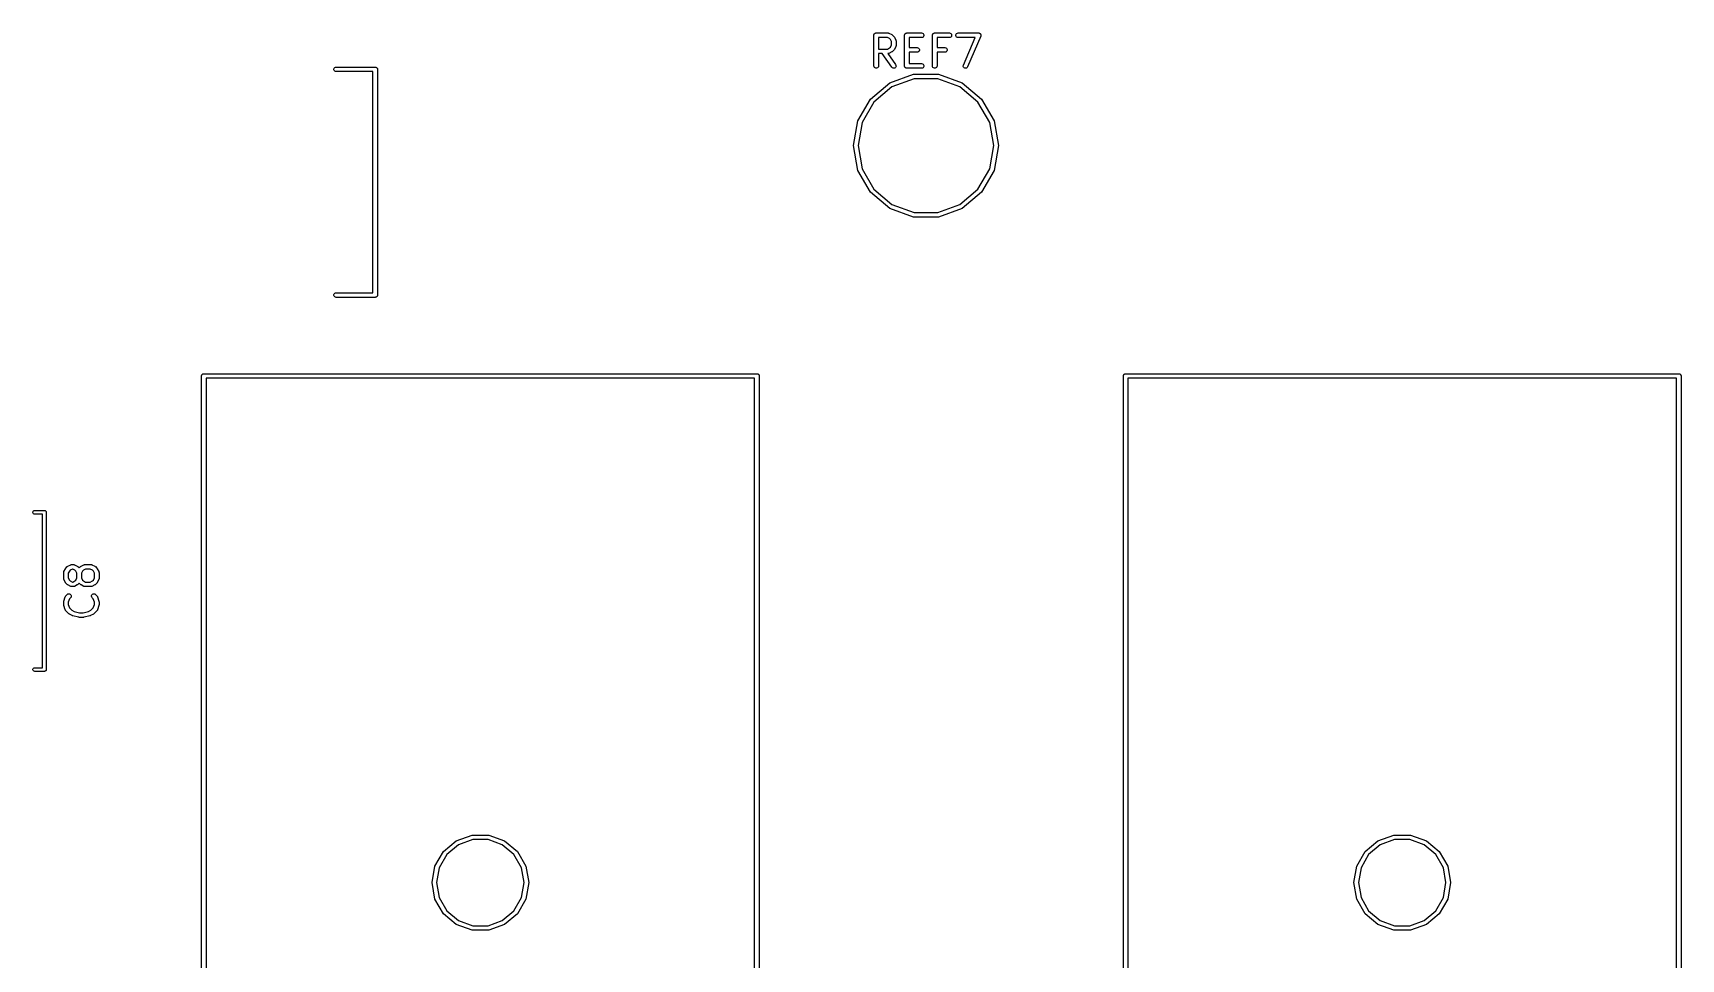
# Model space of a CAD drawing. Extents: x 86 to 333, y -237 to -29.
# Drawn here: x 150.4 to 204.1, y -101.5 to -71.3 of the extents above; entities that cross this region are included whole.
import ezdxf

# ---------------------------------------------------------------- set-up
doc = ezdxf.new("R2010")
doc.units = 0
doc.header["$MEASUREMENT"] = 0
doc.layers.add('BLACK', color=7, linetype='CONTINUOUS')

msp = doc.modelspace()

# ---------------------------------------------------------------- linework, layer by layer
at = {"layer": 'Black'}
for p, q in [((177.843, -71.3394), (177.85, -71.3372)), ((177.85, -71.3372), (177.855, -71.3339)), ((177.855, -71.3339), (177.862, -71.3328)), ((177.862, -71.3328), (177.868, -71.3305)), ((177.868, -71.3305), (177.874, -71.3305)), ((177.874, -71.3305), (177.881, -71.3294)), ((177.881, -71.3294), (178.262, -71.3294)), ((178.262, -71.3294), (178.266, -71.3301)), ((178.266, -71.3301), (178.27, -71.3299)), ((178.27, -71.3299), (178.279, -71.3324)), ((178.279, -71.3324), (178.288, -71.3339)), ((178.288, -71.3339), (178.291, -71.3361)), ((178.291, -71.3361), (178.295, -71.3373)), ((178.295, -71.3373), (178.391, -71.3849)), ((178.843, -71.3394), (178.85, -71.3372)), ((178.85, -71.3372), (178.855, -71.3339)), ((178.855, -71.3339), (178.862, -71.3328)), ((178.862, -71.3328), (178.868, -71.3305)), ((178.868, -71.3305), (178.874, -71.3305)), ((178.874, -71.3305), (178.881, -71.3294)), ((178.881, -71.3294), (179.357, -71.3294)), ((179.357, -71.3294), (179.383, -71.3339)), ((179.383, -71.3339), (179.405, -71.3469)), ((179.748, -71.3394), (179.754, -71.3372)), ((179.754, -71.3372), (179.76, -71.3339)), ((179.76, -71.3339), (179.767, -71.3328)), ((179.767, -71.3328), (179.773, -71.3305)), ((179.773, -71.3305), (179.779, -71.3305)), ((179.779, -71.3305), (179.786, -71.3294)), ((179.786, -71.3294), (180.262, -71.3294)), ((180.262, -71.3294), (180.288, -71.3339)), ((180.288, -71.3339), (180.31, -71.3469)), ((180.499, -71.3469), (180.522, -71.3339)), ((180.522, -71.3339), (180.548, -71.3294)), ((180.548, -71.3294), (181.214, -71.3294)), ((181.214, -71.3294), (181.223, -71.3309)), ((181.223, -71.3309), (181.231, -71.3314)), ((181.231, -71.3314), (181.236, -71.3331)), ((181.236, -71.3331), (181.24, -71.3339)), ((181.24, -71.3339), (181.247, -71.3382)), ((181.247, -71.3382), (181.255, -71.3416)), ((177.806, -71.4044), (177.807, -71.3979)), ((177.806, -72.4044), (177.806, -71.4044)), ((177.807, -71.3914), (177.809, -71.3852)), ((177.807, -71.3979), (177.807, -71.3914)), ((177.809, -71.3852), (177.81, -71.3787)), ((177.81, -71.3787), (177.814, -71.373)), ((177.814, -71.373), (177.816, -71.3669)), ((177.816, -71.3669), (177.82, -71.3619)), ((177.82, -71.3619), (177.823, -71.3562)), ((177.823, -71.3562), (177.829, -71.352)), ((177.829, -71.352), (177.833, -71.3469)), ((177.833, -71.3469), (177.838, -71.3436)), ((177.838, -71.3436), (177.843, -71.3394)), ((177.956, -71.4794), (177.956, -71.8532)), ((178.244, -71.4794), (177.956, -71.4794)), ((177.956, -71.8532), (178.244, -71.8532)), ((178.313, -71.5136), (178.244, -71.4794)), ((178.244, -71.8532), (178.313, -71.8189)), ((178.343, -71.544), (178.313, -71.5136)), ((178.313, -71.8189), (178.343, -71.7885)), ((178.377, -71.6126), (178.343, -71.544)), ((178.343, -71.7885), (178.377, -71.72)), ((178.377, -71.72), (178.377, -71.6126)), ((178.391, -71.3849), (178.4, -71.3921)), ((178.4, -71.3921), (178.41, -71.399)), ((178.41, -71.399), (178.458, -71.4466)), ((178.458, -71.4466), (178.465, -71.4564)), ((178.465, -71.4564), (178.472, -71.4661)), ((178.472, -71.8665), (178.465, -71.8762)), ((178.472, -71.4661), (178.519, -71.5613)), ((178.519, -71.7713), (178.472, -71.8665)), ((178.519, -71.5613), (178.521, -71.5655)), ((178.521, -71.7671), (178.519, -71.7713)), ((178.521, -71.5655), (178.523, -71.5692)), ((178.523, -71.7634), (178.521, -71.7671)), ((178.523, -71.5692), (178.524, -71.5779)), ((178.524, -71.7547), (178.523, -71.7634)), ((178.524, -71.5779), (178.527, -71.5863)), ((178.527, -71.7463), (178.524, -71.7547)), ((178.527, -71.5863), (178.527, -71.5906)), ((178.527, -71.5906), (178.527, -71.5949)), ((178.527, -71.5949), (178.527, -71.7377)), ((178.527, -71.7377), (178.527, -71.742)), ((178.527, -71.742), (178.527, -71.7463)), ((178.806, -71.4044), (178.807, -71.3979)), ((178.806, -72.4044), (178.806, -71.4044)), ((178.807, -71.3914), (178.809, -71.3852)), ((178.807, -71.3979), (178.807, -71.3914)), ((178.809, -71.3852), (178.81, -71.3787)), ((178.81, -71.3787), (178.814, -71.373)), ((178.814, -71.373), (178.816, -71.3669)), ((178.816, -71.3669), (178.82, -71.3619)), ((178.82, -71.3619), (178.823, -71.3562)), ((178.823, -71.3562), (178.829, -71.352)), ((178.829, -71.352), (178.833, -71.3469)), ((178.833, -71.3469), (178.838, -71.3436)), ((178.838, -71.3436), (178.843, -71.3394)), ((179.357, -71.4794), (178.956, -71.4794)), ((178.956, -71.4794), (178.956, -71.8056)), ((178.956, -71.8056), (179.214, -71.8056)), ((179.214, -71.8056), (179.24, -71.8101)), ((179.24, -71.8101), (179.262, -71.8231)), ((179.262, -71.8231), (179.279, -71.8431)), ((179.279, -71.8431), (179.288, -71.8675)), ((179.288, -71.8675), (179.288, -71.8936)), ((179.383, -71.4749), (179.357, -71.4794)), ((179.405, -71.4618), (179.383, -71.4749)), ((179.405, -71.3469), (179.422, -71.3669)), ((179.422, -71.4419), (179.405, -71.4618)), ((179.422, -71.3669), (179.431, -71.3914)), ((179.431, -71.4174), (179.422, -71.4419)), ((179.431, -71.3914), (179.431, -71.4174)), ((179.711, -71.4044), (179.712, -71.3979)), ((179.711, -72.4044), (179.711, -71.4044)), ((179.712, -71.3914), (179.714, -71.3852)), ((179.712, -71.3979), (179.712, -71.3914)), ((179.714, -71.3852), (179.715, -71.3787)), ((179.715, -71.3787), (179.719, -71.373)), ((179.719, -71.373), (179.721, -71.3669)), ((179.721, -71.3669), (179.725, -71.3619)), ((179.725, -71.3619), (179.728, -71.3562)), ((179.728, -71.3562), (179.733, -71.352)), ((179.733, -71.352), (179.738, -71.3469)), ((179.738, -71.3469), (179.743, -71.3436)), ((179.743, -71.3436), (179.748, -71.3394)), ((180.262, -71.4794), (179.861, -71.4794)), ((179.861, -71.4794), (179.861, -71.8056)), ((179.861, -71.8056), (180.119, -71.8056)), ((180.119, -71.8056), (180.145, -71.8101)), ((180.145, -71.8101), (180.167, -71.8231)), ((180.167, -71.8231), (180.184, -71.8431)), ((180.184, -71.8431), (180.193, -71.8675)), ((180.193, -71.8675), (180.193, -71.8936)), ((180.288, -71.4749), (180.262, -71.4794)), ((180.31, -71.4618), (180.288, -71.4749)), ((180.31, -71.3469), (180.327, -71.3669)), ((180.327, -71.4419), (180.31, -71.4618)), ((180.327, -71.3669), (180.336, -71.3914)), ((180.336, -71.4174), (180.327, -71.4419)), ((180.336, -71.3914), (180.336, -71.4174)), ((180.474, -71.3914), (180.483, -71.3669)), ((180.474, -71.4174), (180.474, -71.3914)), ((180.483, -71.4419), (180.474, -71.4174)), ((180.483, -71.3669), (180.499, -71.3469)), ((180.499, -71.4618), (180.483, -71.4419)), ((180.522, -71.4749), (180.499, -71.4618)), ((180.548, -71.4794), (180.522, -71.4749)), ((181.101, -71.4794), (180.548, -71.4794)), ((180.717, -72.3748), (181.101, -71.4794)), ((181.283, -71.4339), (180.855, -72.4339)), ((181.255, -71.3416), (181.259, -71.3447)), ((181.259, -71.3447), (181.262, -71.3469)), ((181.262, -71.3469), (181.268, -71.3535)), ((181.268, -71.3535), (181.274, -71.3595)), ((181.274, -71.3595), (181.276, -71.3635)), ((181.276, -71.3635), (181.279, -71.3669)), ((181.279, -71.3669), (181.282, -71.375)), ((181.282, -71.375), (181.286, -71.3827)), ((181.285, -71.4255), (181.283, -71.4339)), ((181.288, -71.4174), (181.285, -71.4255)), ((181.286, -71.3827), (181.287, -71.3871)), ((181.287, -71.3871), (181.288, -71.3914)), ((181.288, -71.3914), (181.288, -71.4)), ((181.288, -71.4), (181.289, -71.4086)), ((181.289, -71.4086), (181.288, -71.4129)), ((181.288, -71.4129), (181.288, -71.4174)), ((177.81, -72.43), (177.806, -72.4044)), ((177.956, -72.4044), (177.951, -72.43)), ((178.08, -72.0032), (177.956, -72.0032)), ((177.956, -72.0032), (177.956, -72.4044)), ((178.391, -72.4474), (178.08, -72.0032)), ((178.266, -72.0024), (178.263, -72.003)), ((178.263, -72.003), (178.514, -72.3614)), ((178.27, -72.0027), (178.266, -72.0024)), ((178.279, -72.0002), (178.27, -72.0027)), ((178.288, -71.9987), (178.279, -72.0002)), ((178.291, -71.9965), (178.288, -71.9987)), ((178.295, -71.9953), (178.291, -71.9965)), ((178.391, -71.9477), (178.295, -71.9953)), ((178.4, -71.9405), (178.391, -71.9477)), ((178.41, -71.9336), (178.4, -71.9405)), ((178.458, -71.886), (178.41, -71.9336)), ((178.465, -71.8762), (178.458, -71.886)), ((178.514, -72.3614), (178.525, -72.385)), ((178.527, -72.4109), (178.52, -72.4361)), ((178.525, -72.385), (178.527, -72.4109)), ((178.807, -72.4108), (178.806, -72.4044)), ((178.807, -72.4174), (178.807, -72.4108)), ((179.214, -71.9556), (178.956, -71.9556)), ((178.956, -71.9556), (178.956, -72.3294)), ((178.956, -72.3294), (179.357, -72.3294)), ((179.24, -71.951), (179.214, -71.9556)), ((179.262, -71.938), (179.24, -71.951)), ((179.279, -71.9181), (179.262, -71.938)), ((179.288, -71.8936), (179.279, -71.9181)), ((179.357, -72.3294), (179.383, -72.3339)), ((179.383, -72.3339), (179.405, -72.3469)), ((179.405, -72.3469), (179.422, -72.3669)), ((179.422, -72.3669), (179.431, -72.3914)), ((179.431, -72.3914), (179.431, -72.4174)), ((179.715, -72.43), (179.711, -72.4044)), ((179.861, -72.4044), (179.856, -72.43)), ((180.119, -71.9556), (179.861, -71.9556)), ((179.861, -71.9556), (179.861, -72.4044)), ((180.145, -71.951), (180.119, -71.9556)), ((180.167, -71.938), (180.145, -71.951)), ((180.184, -71.9181), (180.167, -71.938)), ((180.193, -71.8936), (180.184, -71.9181)), ((180.711, -72.4002), (180.717, -72.3748)), ((180.714, -72.4261), (180.711, -72.4002)), ((160.231, -72.502), (160.24, -72.4775)), ((160.231, -72.528), (160.231, -72.502)), ((160.24, -72.5525), (160.231, -72.528)), ((160.24, -72.4775), (160.257, -72.4575)), ((160.257, -72.5725), (160.24, -72.5525)), ((160.257, -72.4575), (160.279, -72.4445)), ((160.279, -72.5855), (160.257, -72.5725)), ((160.279, -72.4445), (160.305, -72.44)), ((160.305, -72.59), (160.279, -72.5855)), ((160.305, -72.44), (161.575, -72.44)), ((161.5, -72.59), (160.305, -72.59)), ((161.5, -79.79), (161.5, -72.59)), ((161.575, -72.44), (161.581, -72.4411)), ((161.581, -72.4411), (161.588, -72.4411)), ((161.588, -72.4411), (161.594, -72.4434)), ((161.594, -72.4434), (161.601, -72.4445)), ((161.601, -72.4445), (161.606, -72.4478)), ((161.606, -72.4478), (161.612, -72.45)), ((161.612, -72.45), (161.618, -72.4543)), ((161.618, -72.4543), (161.623, -72.4575)), ((161.623, -72.4575), (161.627, -72.4626)), ((161.627, -72.4626), (161.632, -72.4668)), ((161.632, -72.4668), (161.636, -72.4725)), ((161.636, -72.4725), (161.64, -72.4775)), ((161.64, -72.4775), (161.642, -72.4837)), ((161.642, -72.4837), (161.645, -72.4893)), ((161.645, -72.4893), (161.647, -72.4958)), ((161.647, -72.4958), (161.649, -72.502)), ((161.649, -72.502), (161.649, -72.5085)), ((161.649, -72.5085), (161.65, -72.515)), ((161.65, -72.515), (161.65, -79.865)), ((177.823, -72.4526), (177.81, -72.43)), ((177.843, -72.4693), (177.823, -72.4526)), ((177.868, -72.4782), (177.843, -72.4693)), ((177.894, -72.4782), (177.868, -72.4782)), ((177.918, -72.4693), (177.894, -72.4782)), ((177.938, -72.4526), (177.918, -72.4693)), ((177.951, -72.43), (177.938, -72.4526)), ((178.32, -72.9553), (179.09, -72.6749)), ((178.409, -72.4658), (178.391, -72.4474)), ((179.116, -72.8226), (178.394, -73.0852)), ((178.433, -72.4768), (178.409, -72.4658)), ((178.459, -72.4791), (178.433, -72.4768)), ((178.484, -72.4724), (178.459, -72.4791)), ((178.505, -72.4574), (178.484, -72.4724)), ((178.52, -72.4361), (178.505, -72.4574)), ((178.809, -72.4236), (178.807, -72.4174)), ((178.81, -72.43), (178.809, -72.4236)), ((178.814, -72.4357), (178.81, -72.43)), ((178.816, -72.4419), (178.814, -72.4357)), ((178.82, -72.4469), (178.816, -72.4419)), ((178.823, -72.4526), (178.82, -72.4469)), ((178.829, -72.4568), (178.823, -72.4526)), ((178.833, -72.4618), (178.829, -72.4568)), ((178.838, -72.4651), (178.833, -72.4618)), ((178.843, -72.4693), (178.838, -72.4651)), ((178.85, -72.4716), (178.843, -72.4693)), ((178.855, -72.4749), (178.85, -72.4716)), ((178.862, -72.476), (178.855, -72.4749)), ((178.868, -72.4782), (178.862, -72.476)), ((178.874, -72.4782), (178.868, -72.4782)), ((178.881, -72.4794), (178.874, -72.4782)), ((179.357, -72.4794), (178.881, -72.4794)), ((179.09, -72.6749), (179.91, -72.6749)), ((179.884, -72.8226), (179.116, -72.8226)), ((179.383, -72.4749), (179.357, -72.4794)), ((179.405, -72.4618), (179.383, -72.4749)), ((179.422, -72.4419), (179.405, -72.4618)), ((179.431, -72.4174), (179.422, -72.4419)), ((179.728, -72.4526), (179.715, -72.43)), ((179.748, -72.4693), (179.728, -72.4526)), ((179.773, -72.4782), (179.748, -72.4693)), ((179.799, -72.4782), (179.773, -72.4782)), ((179.823, -72.4693), (179.799, -72.4782)), ((179.843, -72.4526), (179.823, -72.4693)), ((179.856, -72.43), (179.843, -72.4526)), ((180.605, -73.0852), (179.884, -72.8226)), ((179.91, -72.6749), (180.68, -72.9553)), ((180.726, -72.4493), (180.714, -72.4261)), ((180.745, -72.4671), (180.726, -72.4493)), ((180.769, -72.4774), (180.745, -72.4671)), ((180.795, -72.4789), (180.769, -72.4774)), ((180.82, -72.4713), (180.795, -72.4789)), ((180.84, -72.4557), (180.82, -72.4713)), ((180.855, -72.4339), (180.84, -72.4557)), ((177.281, -74.1925), (177.691, -73.4824)), ((177.691, -73.4824), (178.32, -72.9553)), ((178.394, -73.0852), (177.806, -73.5788)), ((181.194, -73.5788), (180.605, -73.0852)), ((180.68, -72.9553), (181.309, -73.4824)), ((181.309, -73.4824), (181.719, -74.1925)), ((177.806, -73.5788), (177.422, -74.2438)), ((181.578, -74.2438), (181.194, -73.5788)), ((177.139, -75), (177.281, -74.1925)), ((177.422, -74.2438), (177.289, -75)), ((181.711, -75), (181.578, -74.2438)), ((181.719, -74.1925), (181.861, -75)), ((177.281, -75.8075), (177.139, -75)), ((177.289, -75), (177.422, -75.7562)), ((181.578, -75.7562), (181.711, -75)), ((181.861, -75), (181.719, -75.8075)), ((177.691, -76.5176), (177.281, -75.8075)), ((177.422, -75.7562), (177.806, -76.4212)), ((181.194, -76.4212), (181.578, -75.7562)), ((181.719, -75.8075), (181.309, -76.5176)), ((178.32, -77.0447), (177.691, -76.5176)), ((177.806, -76.4212), (178.394, -76.9148)), ((180.605, -76.9148), (181.194, -76.4212)), ((181.309, -76.5176), (180.68, -77.0447)), ((179.09, -77.3251), (178.32, -77.0447)), ((178.394, -76.9148), (179.116, -77.1774)), ((179.116, -77.1774), (179.884, -77.1774)), ((179.884, -77.1774), (180.605, -76.9148)), ((180.68, -77.0447), (179.91, -77.3251)), ((179.91, -77.3251), (179.09, -77.3251)), ((160.231, -79.852), (160.24, -79.8275)), ((160.231, -79.878), (160.231, -79.852)), ((160.24, -79.9025), (160.231, -79.878)), ((160.24, -79.8275), (160.257, -79.8075)), ((160.257, -79.9225), (160.24, -79.9025)), ((160.257, -79.8075), (160.279, -79.7945)), ((160.279, -79.7945), (160.305, -79.79)), ((160.305, -79.79), (161.5, -79.79)), ((161.627, -79.9174), (161.623, -79.9225)), ((161.632, -79.9132), (161.627, -79.9174)), ((161.636, -79.9075), (161.632, -79.9132)), ((161.64, -79.9025), (161.636, -79.9075)), ((161.642, -79.8963), (161.64, -79.9025)), ((161.645, -79.8907), (161.642, -79.8963)), ((161.647, -79.8842), (161.645, -79.8907)), ((161.649, -79.878), (161.647, -79.8842)), ((161.65, -79.865), (161.649, -79.8715)), ((161.649, -79.8715), (161.649, -79.878)), ((160.279, -79.9355), (160.257, -79.9225)), ((160.305, -79.94), (160.279, -79.9355)), ((161.575, -79.94), (160.305, -79.94)), ((161.581, -79.9389), (161.575, -79.94)), ((161.588, -79.9389), (161.581, -79.9389)), ((161.594, -79.9366), (161.588, -79.9389)), ((161.601, -79.9355), (161.594, -79.9366)), ((161.606, -79.9322), (161.601, -79.9355)), ((161.612, -79.93), (161.606, -79.9322)), ((161.618, -79.9257), (161.612, -79.93)), ((161.623, -79.9225), (161.618, -79.9257)), ((155.925, -82.5), (155.926, -82.4935)), ((155.925, -114.466), (155.925, -82.5)), ((155.926, -82.487), (155.928, -82.4808)), ((155.926, -82.4935), (155.926, -82.487)), ((155.928, -82.4808), (155.93, -82.4743)), ((155.93, -82.4743), (155.933, -82.4687)), ((155.933, -82.4687), (155.935, -82.4625)), ((155.935, -82.4625), (155.939, -82.4575)), ((155.939, -82.4575), (155.943, -82.4518)), ((155.943, -82.4518), (155.948, -82.4476)), ((155.948, -82.4476), (155.952, -82.4425)), ((155.952, -82.4425), (155.957, -82.4393)), ((155.957, -82.4393), (155.963, -82.435)), ((155.963, -82.435), (155.969, -82.4328)), ((155.969, -82.4328), (155.974, -82.4295)), ((155.974, -82.4295), (155.981, -82.4284)), ((155.981, -82.4284), (155.987, -82.4261)), ((155.987, -82.4261), (155.994, -82.4261)), ((155.994, -82.4261), (156, -82.425)), ((156, -82.425), (174, -82.425)), ((156.075, -82.575), (156.075, -114.466)), ((173.925, -82.575), (156.075, -82.575)), ((173.925, -156.5), (173.925, -82.575)), ((174, -82.425), (174.006, -82.4261)), ((174.006, -82.4261), (174.013, -82.4261)), ((174.013, -82.4261), (174.019, -82.4284)), ((174.019, -82.4284), (174.026, -82.4295)), ((174.026, -82.4295), (174.031, -82.4328)), ((174.031, -82.4328), (174.037, -82.435)), ((174.037, -82.435), (174.043, -82.4393)), ((174.043, -82.4393), (174.048, -82.4425)), ((174.048, -82.4425), (174.052, -82.4476)), ((174.052, -82.4476), (174.057, -82.4518)), ((174.057, -82.4518), (174.061, -82.4575)), ((174.061, -82.4575), (174.065, -82.4625)), ((174.065, -82.4625), (174.067, -82.4687)), ((174.067, -82.4687), (174.07, -82.4743)), ((174.07, -82.4743), (174.072, -82.4808)), ((174.072, -82.4808), (174.074, -82.487)), ((174.074, -82.487), (174.074, -82.4935)), ((174.074, -82.4935), (174.075, -82.5)), ((174.075, -82.5), (174.075, -156.5)), ((185.925, -82.5), (185.926, -82.4935)), ((185.925, -229), (185.925, -82.5)), ((185.926, -82.487), (185.928, -82.4808)), ((185.926, -82.4935), (185.926, -82.487)), ((185.928, -82.4808), (185.93, -82.4743)), ((185.93, -82.4743), (185.933, -82.4687)), ((185.933, -82.4687), (185.935, -82.4625)), ((185.935, -82.4625), (185.939, -82.4575)), ((185.939, -82.4575), (185.943, -82.4518)), ((185.943, -82.4518), (185.948, -82.4476)), ((185.948, -82.4476), (185.952, -82.4425)), ((185.952, -82.4425), (185.957, -82.4393)), ((185.957, -82.4393), (185.963, -82.435)), ((185.963, -82.435), (185.969, -82.4328)), ((185.969, -82.4328), (185.974, -82.4295)), ((185.974, -82.4295), (185.981, -82.4284)), ((185.981, -82.4284), (185.987, -82.4261)), ((185.987, -82.4261), (185.994, -82.4261)), ((185.994, -82.4261), (186, -82.425)), ((186, -82.425), (204, -82.425)), ((186.075, -82.575), (186.075, -228.925)), ((203.925, -82.575), (186.075, -82.575)), ((203.925, -156.5), (203.925, -82.575)), ((204, -82.425), (204.006, -82.4261)), ((204.006, -82.4261), (204.013, -82.4261)), ((204.013, -82.4261), (204.019, -82.4284)), ((204.019, -82.4284), (204.026, -82.4295)), ((204.026, -82.4295), (204.031, -82.4328)), ((204.031, -82.4328), (204.037, -82.435)), ((204.037, -82.435), (204.043, -82.4393)), ((204.043, -82.4393), (204.048, -82.4425)), ((204.048, -82.4425), (204.052, -82.4476)), ((204.052, -82.4476), (204.057, -82.4518)), ((204.057, -82.4518), (204.061, -82.4575)), ((204.061, -82.4575), (204.065, -82.4625)), ((204.065, -82.4625), (204.067, -82.4687)), ((204.067, -82.4687), (204.07, -82.4743)), ((204.07, -82.4743), (204.072, -82.4808)), ((204.072, -82.4808), (204.074, -82.487)), ((204.074, -82.487), (204.074, -82.4935)), ((204.074, -82.4935), (204.075, -82.5)), ((204.075, -82.5), (204.075, -156.5)), ((150.457, -86.894), (150.475, -86.8836)), ((150.475, -86.8836), (150.496, -86.88)), ((150.496, -86.88), (150.81, -86.88)), ((150.81, -86.88), (150.815, -86.8809)), ((150.815, -86.8809), (150.82, -86.8809)), ((150.82, -86.8809), (150.825, -86.8827)), ((150.825, -86.8827), (150.831, -86.8836)), ((150.831, -86.8836), (150.835, -86.8862)), ((150.835, -86.8862), (150.84, -86.888)), ((150.84, -86.888), (150.844, -86.8914)), ((150.844, -86.8914), (150.849, -86.894)), ((150.437, -86.9296), (150.444, -86.91)), ((150.437, -86.9504), (150.437, -86.9296)), ((150.444, -86.97), (150.437, -86.9504)), ((150.444, -86.91), (150.457, -86.894)), ((150.457, -86.986), (150.444, -86.97)), ((150.475, -86.9964), (150.457, -86.986)), ((150.496, -87), (150.475, -86.9964)), ((150.75, -87), (150.496, -87)), ((150.75, -92), (150.75, -87)), ((150.849, -86.894), (150.852, -86.8981)), ((150.852, -86.8981), (150.856, -86.9014)), ((150.856, -86.9014), (150.859, -86.906)), ((150.859, -86.906), (150.862, -86.91)), ((150.862, -86.91), (150.864, -86.9149)), ((150.864, -86.9149), (150.866, -86.9195)), ((150.866, -86.9195), (150.867, -86.9247)), ((150.867, -86.9247), (150.869, -86.9296)), ((150.869, -86.9296), (150.869, -86.9348)), ((150.869, -86.9348), (150.87, -86.94)), ((150.87, -86.94), (150.87, -92.06)), ((151.437, -88.9048), (151.438, -88.9005)), ((151.437, -89.0952), (151.437, -88.9048)), ((151.438, -88.8962), (151.44, -88.8878)), ((151.438, -88.9005), (151.438, -88.8962)), ((151.44, -88.8878), (151.442, -88.8791)), ((151.442, -88.8791), (151.444, -88.8754)), ((151.444, -88.8754), (151.445, -88.8712)), ((151.445, -88.8712), (151.493, -88.776)), ((151.493, -88.776), (151.5, -88.7663)), ((151.5, -88.7663), (151.507, -88.7565)), ((151.507, -88.7565), (151.555, -88.7089)), ((151.555, -88.7089), (151.564, -88.702)), ((151.564, -88.702), (151.574, -88.6948)), ((151.574, -88.6948), (151.669, -88.6472)), ((151.622, -88.8539), (151.587, -88.9225)), ((151.587, -88.9225), (151.587, -89.0775)), ((151.652, -88.8235), (151.622, -88.8539)), ((151.721, -88.7893), (151.652, -88.8235)), ((151.669, -88.6472), (151.673, -88.646)), ((151.673, -88.646), (151.677, -88.6438)), ((151.677, -88.6438), (151.686, -88.6423)), ((151.686, -88.6423), (151.694, -88.6398)), ((151.694, -88.6398), (151.699, -88.64)), ((151.699, -88.64), (151.703, -88.6393)), ((151.703, -88.6393), (151.75, -88.6393)), ((151.733, -88.7893), (151.721, -88.7893)), ((151.801, -88.8235), (151.733, -88.7893)), ((151.75, -88.6393), (151.755, -88.64)), ((151.755, -88.64), (151.759, -88.6398)), ((151.759, -88.6398), (151.767, -88.6423)), ((151.767, -88.6423), (151.776, -88.6438)), ((151.776, -88.6438), (151.78, -88.646)), ((151.78, -88.646), (151.784, -88.6472)), ((151.784, -88.6472), (151.879, -88.6948)), ((151.832, -88.8539), (151.801, -88.8235)), ((151.866, -88.9225), (151.832, -88.8539)), ((151.866, -89.0775), (151.866, -88.9225)), ((151.879, -88.6948), (151.889, -88.702)), ((151.889, -88.702), (151.899, -88.7089)), ((151.899, -88.7089), (151.941, -88.7511)), ((151.941, -88.7511), (151.983, -88.7089)), ((151.983, -88.7089), (151.993, -88.702)), ((151.993, -88.702), (152.003, -88.6948)), ((152.003, -88.6948), (152.098, -88.6472)), ((152.05, -88.8539), (152.016, -88.9225)), ((152.016, -88.9225), (152.016, -89.0775)), ((152.081, -88.8235), (152.05, -88.8539)), ((152.149, -88.7893), (152.081, -88.8235)), ((152.098, -88.6472), (152.102, -88.646)), ((152.102, -88.646), (152.106, -88.6438)), ((152.106, -88.6438), (152.114, -88.6423)), ((152.114, -88.6423), (152.123, -88.6398)), ((152.123, -88.6398), (152.127, -88.64)), ((152.127, -88.64), (152.131, -88.6393)), ((152.131, -88.6393), (152.322, -88.6393)), ((152.304, -88.7893), (152.149, -88.7893)), ((152.373, -88.8235), (152.304, -88.7893)), ((152.322, -88.6393), (152.326, -88.64)), ((152.326, -88.64), (152.33, -88.6398)), ((152.33, -88.6398), (152.339, -88.6423)), ((152.339, -88.6423), (152.348, -88.6438)), ((152.348, -88.6438), (152.351, -88.646)), ((152.351, -88.646), (152.355, -88.6472)), ((152.355, -88.6472), (152.451, -88.6948)), ((152.403, -88.8539), (152.373, -88.8235)), ((152.437, -88.9225), (152.403, -88.8539)), ((152.437, -89.0775), (152.437, -88.9225)), ((152.451, -88.6948), (152.46, -88.702)), ((152.46, -88.702), (152.47, -88.7089)), ((152.47, -88.7089), (152.518, -88.7565)), ((152.518, -88.7565), (152.525, -88.7663)), ((152.525, -88.7663), (152.532, -88.776)), ((152.532, -88.776), (152.579, -88.8712)), ((152.579, -88.8712), (152.581, -88.8754)), ((152.581, -88.8754), (152.583, -88.8791)), ((152.583, -88.8791), (152.584, -88.8878)), ((152.584, -88.8878), (152.587, -88.8962)), ((152.587, -88.8962), (152.587, -88.9005)), ((152.587, -88.9005), (152.587, -88.9048)), ((152.587, -88.9048), (152.587, -89.0952)), ((151.438, -89.0995), (151.437, -89.0952)), ((151.438, -89.1038), (151.438, -89.0995)), ((151.44, -89.1122), (151.438, -89.1038)), ((151.442, -89.1209), (151.44, -89.1122)), ((151.444, -89.1246), (151.442, -89.1209)), ((151.445, -89.1288), (151.444, -89.1246)), ((151.493, -89.224), (151.445, -89.1288)), ((151.5, -89.2337), (151.493, -89.224)), ((151.507, -89.2435), (151.5, -89.2337)), ((151.555, -89.2911), (151.507, -89.2435)), ((151.564, -89.298), (151.555, -89.2911)), ((151.574, -89.3052), (151.564, -89.298)), ((151.669, -89.3528), (151.574, -89.3052)), ((151.587, -89.0775), (151.622, -89.146)), ((151.622, -89.146), (151.652, -89.1765)), ((151.652, -89.1765), (151.721, -89.2107)), ((151.673, -89.354), (151.669, -89.3528)), ((151.677, -89.3562), (151.673, -89.354)), ((151.686, -89.3577), (151.677, -89.3562)), ((151.694, -89.3602), (151.686, -89.3577)), ((151.699, -89.36), (151.694, -89.3602)), ((151.703, -89.3607), (151.699, -89.36)), ((151.75, -89.3607), (151.703, -89.3607)), ((151.721, -89.2107), (151.733, -89.2107)), ((151.733, -89.2107), (151.801, -89.1765)), ((151.755, -89.36), (151.75, -89.3607)), ((151.759, -89.3602), (151.755, -89.36)), ((151.767, -89.3577), (151.759, -89.3602)), ((151.776, -89.3562), (151.767, -89.3577)), ((151.78, -89.354), (151.776, -89.3562)), ((151.784, -89.3528), (151.78, -89.354)), ((151.879, -89.3052), (151.784, -89.3528)), ((151.801, -89.1765), (151.832, -89.146)), ((151.832, -89.146), (151.866, -89.0775)), ((151.889, -89.298), (151.879, -89.3052)), ((151.899, -89.2911), (151.889, -89.298)), ((151.941, -89.2489), (151.899, -89.2911)), ((151.983, -89.2911), (151.941, -89.2489)), ((151.993, -89.298), (151.983, -89.2911)), ((152.003, -89.3052), (151.993, -89.298)), ((152.098, -89.3528), (152.003, -89.3052)), ((152.016, -89.0775), (152.05, -89.146)), ((152.05, -89.146), (152.081, -89.1765)), ((152.081, -89.1765), (152.149, -89.2107)), ((152.102, -89.354), (152.098, -89.3528)), ((152.106, -89.3562), (152.102, -89.354)), ((152.114, -89.3577), (152.106, -89.3562)), ((152.123, -89.3602), (152.114, -89.3577)), ((152.127, -89.36), (152.123, -89.3602)), ((152.131, -89.3607), (152.127, -89.36)), ((152.322, -89.3607), (152.131, -89.3607)), ((152.149, -89.2107), (152.304, -89.2107)), ((152.304, -89.2107), (152.373, -89.1765)), ((152.326, -89.36), (152.322, -89.3607)), ((152.33, -89.3602), (152.326, -89.36)), ((152.339, -89.3577), (152.33, -89.3602)), ((152.348, -89.3562), (152.339, -89.3577)), ((152.351, -89.354), (152.348, -89.3562)), ((152.355, -89.3528), (152.351, -89.354)), ((152.451, -89.3052), (152.355, -89.3528)), ((152.373, -89.1765), (152.403, -89.146)), ((152.403, -89.146), (152.437, -89.0775)), ((152.46, -89.298), (152.451, -89.3052)), ((152.47, -89.2911), (152.46, -89.298)), ((152.518, -89.2435), (152.47, -89.2911)), ((152.525, -89.2337), (152.518, -89.2435)), ((152.532, -89.224), (152.525, -89.2337)), ((152.579, -89.1288), (152.532, -89.224)), ((152.581, -89.1246), (152.579, -89.1288)), ((152.583, -89.1209), (152.581, -89.1246)), ((152.584, -89.1122), (152.583, -89.1209)), ((152.587, -89.1038), (152.584, -89.1122)), ((152.587, -89.0952), (152.587, -89.0995)), ((152.587, -89.0995), (152.587, -89.1038)), ((151.437, -89.8571), (151.439, -89.8453)), ((151.437, -89.9524), (151.437, -89.8571)), ((151.439, -89.9642), (151.437, -89.9524)), ((151.439, -89.8453), (151.441, -89.8334)), ((151.441, -89.9761), (151.439, -89.9642)), ((151.441, -89.8334), (151.489, -89.6906)), ((151.489, -90.119), (151.441, -89.9761)), ((151.489, -89.6906), (151.491, -89.6868)), ((151.491, -89.6868), (151.492, -89.6826)), ((151.492, -89.6826), (151.497, -89.6754)), ((151.497, -89.6754), (151.501, -89.6677)), ((151.501, -89.6677), (151.504, -89.6648)), ((151.504, -89.6648), (151.507, -89.6613)), ((151.507, -89.6613), (151.555, -89.6136)), ((151.555, -89.6136), (151.576, -89.5987)), ((151.576, -89.5987), (151.601, -89.592)), ((151.626, -89.7548), (151.587, -89.8693)), ((151.587, -89.8693), (151.587, -89.9402)), ((151.587, -89.9402), (151.626, -90.0547)), ((151.601, -89.592), (151.627, -89.5942)), ((151.661, -89.7197), (151.626, -89.7548)), ((151.626, -90.0547), (151.7, -90.1288)), ((151.627, -89.5942), (151.651, -89.6052)), ((151.651, -89.6052), (151.669, -89.6236)), ((151.676, -89.6984), (151.661, -89.7197)), ((151.669, -89.6236), (151.68, -89.6473)), ((151.682, -89.6732), (151.676, -89.6984)), ((151.68, -89.6473), (151.682, -89.6732)), ((152.325, -90.1288), (152.399, -90.0547)), ((152.342, -89.6732), (152.345, -89.6473)), ((152.349, -89.6984), (152.342, -89.6732)), ((152.345, -89.6473), (152.356, -89.6236)), ((152.364, -89.7197), (152.349, -89.6984)), ((152.356, -89.6236), (152.374, -89.6052)), ((152.399, -89.7548), (152.364, -89.7197)), ((152.374, -89.6052), (152.398, -89.5942)), ((152.398, -89.5942), (152.424, -89.592)), ((152.437, -89.8693), (152.399, -89.7548)), ((152.399, -90.0547), (152.437, -89.9402)), ((152.424, -89.592), (152.449, -89.5987)), ((152.437, -89.9402), (152.437, -89.8693)), ((152.449, -89.5987), (152.47, -89.6136)), ((152.47, -89.6136), (152.518, -89.6613)), ((152.518, -89.6613), (152.52, -89.6648)), ((152.52, -89.6648), (152.524, -89.6677)), ((152.524, -89.6677), (152.528, -89.6754)), ((152.528, -89.6754), (152.533, -89.6826)), ((152.533, -89.6826), (152.534, -89.6868)), ((152.534, -89.6868), (152.536, -89.6906)), ((152.536, -89.6906), (152.584, -89.8334)), ((152.584, -89.9761), (152.536, -90.119)), ((152.584, -89.8334), (152.585, -89.8453)), ((152.585, -89.9642), (152.584, -89.9761)), ((152.585, -89.8453), (152.587, -89.8571)), ((152.587, -89.9524), (152.585, -89.9642)), ((152.587, -89.8571), (152.587, -89.9524)), ((151.491, -90.1228), (151.489, -90.119)), ((151.492, -90.1269), (151.491, -90.1228)), ((151.497, -90.1341), (151.492, -90.1269)), ((151.501, -90.1419), (151.497, -90.1341)), ((151.504, -90.1447), (151.501, -90.1419)), ((151.507, -90.1483), (151.504, -90.1447)), ((151.602, -90.2435), (151.507, -90.1483)), ((151.612, -90.2504), (151.602, -90.2435)), ((151.622, -90.2576), (151.612, -90.2504)), ((151.717, -90.3052), (151.622, -90.2576)), ((151.7, -90.1288), (151.777, -90.1673)), ((151.725, -90.3075), (151.717, -90.3052)), ((151.732, -90.3109), (151.725, -90.3075)), ((151.923, -90.3585), (151.732, -90.3109)), ((151.777, -90.1673), (151.95, -90.2107)), ((151.932, -90.3591), (151.923, -90.3585)), ((151.941, -90.3607), (151.932, -90.3591)), ((152.084, -90.3607), (151.941, -90.3607)), ((151.95, -90.2107), (152.075, -90.2107)), ((152.075, -90.2107), (152.248, -90.1673)), ((152.093, -90.3591), (152.084, -90.3607)), ((152.102, -90.3585), (152.093, -90.3591)), ((152.292, -90.3109), (152.102, -90.3585)), ((152.248, -90.1673), (152.325, -90.1288)), ((152.3, -90.3075), (152.292, -90.3109)), ((152.308, -90.3052), (152.3, -90.3075)), ((152.403, -90.2576), (152.308, -90.3052)), ((152.413, -90.2504), (152.403, -90.2576)), ((152.423, -90.2435), (152.413, -90.2504)), ((152.518, -90.1483), (152.423, -90.2435)), ((152.52, -90.1447), (152.518, -90.1483)), ((152.524, -90.1419), (152.52, -90.1447)), ((152.528, -90.1341), (152.524, -90.1419)), ((152.533, -90.1269), (152.528, -90.1341)), ((152.534, -90.1228), (152.533, -90.1269)), ((152.536, -90.119), (152.534, -90.1228)), ((150.437, -92.0496), (150.444, -92.03)), ((150.437, -92.0704), (150.437, -92.0496)), ((150.444, -92.09), (150.437, -92.0704)), ((150.444, -92.03), (150.457, -92.014)), ((150.457, -92.106), (150.444, -92.09)), ((150.457, -92.014), (150.475, -92.0036)), ((150.475, -92.1164), (150.457, -92.106)), ((150.475, -92.0036), (150.496, -92)), ((150.496, -92.12), (150.475, -92.1164)), ((150.496, -92), (150.75, -92)), ((150.81, -92.12), (150.496, -92.12)), ((150.815, -92.1191), (150.81, -92.12)), ((150.82, -92.1191), (150.815, -92.1191)), ((150.825, -92.1173), (150.82, -92.1191)), ((150.831, -92.1164), (150.825, -92.1173)), ((150.835, -92.1138), (150.831, -92.1164)), ((150.84, -92.112), (150.835, -92.1138)), ((150.844, -92.1086), (150.84, -92.112)), ((150.849, -92.106), (150.844, -92.1086)), ((150.852, -92.1019), (150.849, -92.106)), ((150.856, -92.0986), (150.852, -92.1019)), ((150.859, -92.094), (150.856, -92.0986)), ((150.862, -92.09), (150.859, -92.094)), ((150.864, -92.0851), (150.862, -92.09)), ((150.866, -92.0805), (150.864, -92.0851)), ((150.867, -92.0753), (150.866, -92.0805)), ((150.869, -92.0704), (150.867, -92.0753)), ((150.87, -92.06), (150.869, -92.0652)), ((150.869, -92.0652), (150.869, -92.0704)), ((164.213, -97.636), (164.727, -97.4489)), ((164.753, -97.5966), (164.287, -97.7659)), ((164.727, -97.4489), (165.273, -97.4489)), ((165.247, -97.5966), (164.753, -97.5966)), ((165.713, -97.7659), (165.247, -97.5966)), ((165.273, -97.4489), (165.787, -97.636)), ((194.212, -97.636), (194.727, -97.4489)), ((194.753, -97.5966), (194.287, -97.7659)), ((194.727, -97.4489), (195.273, -97.4489)), ((195.247, -97.5966), (194.753, -97.5966)), ((195.712, -97.7659), (195.247, -97.5966)), ((195.273, -97.4489), (195.787, -97.636)), ((163.52, -98.4613), (163.793, -97.9876)), ((163.908, -98.084), (163.661, -98.5126)), ((163.793, -97.9876), (164.213, -97.636)), ((164.287, -97.7659), (163.908, -98.084)), ((166.092, -98.084), (165.713, -97.7659)), ((165.787, -97.636), (166.207, -97.9876)), ((166.339, -98.5126), (166.092, -98.084)), ((166.207, -97.9876), (166.48, -98.4613)), ((193.52, -98.4613), (193.793, -97.9876)), ((193.908, -98.084), (193.661, -98.5126)), ((193.793, -97.9876), (194.212, -97.636)), ((194.287, -97.7659), (193.908, -98.084)), ((196.092, -98.084), (195.712, -97.7659)), ((195.787, -97.636), (196.207, -97.9876)), ((196.339, -98.5126), (196.092, -98.084)), ((196.207, -97.9876), (196.48, -98.4613)), ((163.425, -99), (163.52, -98.4613)), ((163.661, -98.5126), (163.575, -99)), ((166.425, -99), (166.339, -98.5126)), ((166.48, -98.4613), (166.575, -99)), ((193.425, -99), (193.52, -98.4613)), ((193.661, -98.5126), (193.575, -99)), ((196.425, -99), (196.339, -98.5126)), ((196.48, -98.4613), (196.575, -99)), ((163.52, -99.5387), (163.425, -99)), ((163.575, -99), (163.661, -99.4874)), ((166.339, -99.4874), (166.425, -99)), ((166.575, -99), (166.48, -99.5387)), ((193.52, -99.5387), (193.425, -99)), ((193.575, -99), (193.661, -99.4874)), ((196.339, -99.4874), (196.425, -99)), ((196.575, -99), (196.48, -99.5387)), ((163.793, -100.012), (163.52, -99.5387)), ((163.661, -99.4874), (163.908, -99.916)), ((166.092, -99.916), (166.339, -99.4874)), ((166.48, -99.5387), (166.207, -100.012)), ((193.793, -100.012), (193.52, -99.5387)), ((193.661, -99.4874), (193.908, -99.916)), ((196.092, -99.916), (196.339, -99.4874)), ((196.48, -99.5387), (196.207, -100.012)), ((164.213, -100.364), (163.793, -100.012)), ((163.908, -99.916), (164.287, -100.234)), ((164.287, -100.234), (164.753, -100.403)), ((165.247, -100.403), (165.713, -100.234)), ((165.713, -100.234), (166.092, -99.916)), ((166.207, -100.012), (165.787, -100.364)), ((194.212, -100.364), (193.793, -100.012)), ((193.908, -99.916), (194.287, -100.234)), ((194.287, -100.234), (194.753, -100.403)), ((195.247, -100.403), (195.712, -100.234)), ((195.712, -100.234), (196.092, -99.916)), ((196.207, -100.012), (195.787, -100.364)), ((164.727, -100.551), (164.213, -100.364)), ((165.273, -100.551), (164.727, -100.551)), ((164.753, -100.403), (165.247, -100.403)), ((165.787, -100.364), (165.273, -100.551)), ((194.727, -100.551), (194.212, -100.364)), ((195.273, -100.551), (194.727, -100.551)), ((194.753, -100.403), (195.247, -100.403)), ((195.787, -100.364), (195.273, -100.551))]:
    msp.add_line(p, q, dxfattribs=at)

doc.saveas('drawing.dxf')
